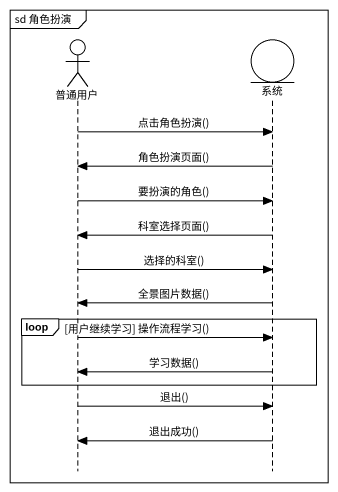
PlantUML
@startuml
mainframe sd 角色扮演
hide footbox
actor 普通用户
entity 系统

普通用户 -> 系统 : 点击角色扮演()
系统 -> 普通用户 : 角色扮演页面()
普通用户 -> 系统 : 要扮演的角色()
系统 -> 普通用户 : 科室选择页面()
普通用户 -> 系统 : 选择的科室()
系统 -> 普通用户 : 全景图片数据()
loop 用户继续学习
  普通用户 -> 系统 : 操作流程学习()
  系统 -> 普通用户 : 学习数据()
end
普通用户 -> 系统 : 退出()
系统 -> 普通用户 : 退出成功()
@enduml
